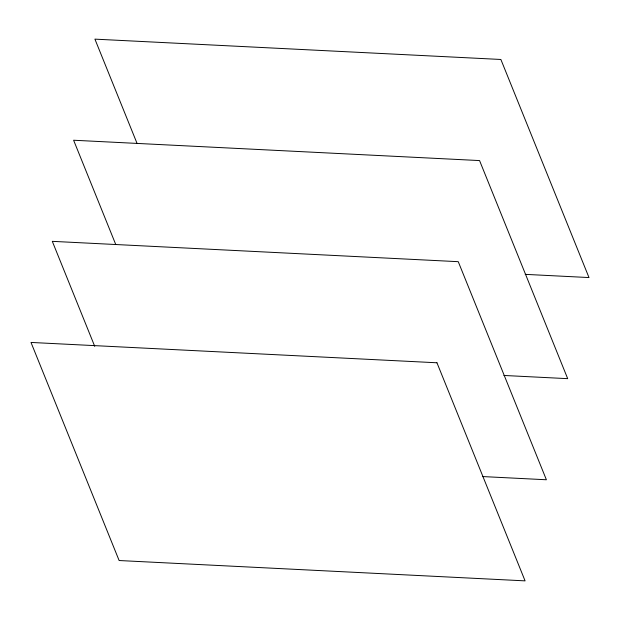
<?xml version="1.0" encoding="UTF-8"?>
<svg xmlns="http://www.w3.org/2000/svg" width="620" height="620" viewBox="0 0 620 620"><rect width="100%" height="100%" fill="white"/><g stroke="black" fill="none" stroke-linecap="round" stroke-linejoin="round"><path stroke-width="0.93" d="M525.21 274.358L589 277.558L500.875 59.473L94.914 39.138L136.989 143.243M503.905 375.464L567.695 378.657L479.562 160.572L73.61 140.236L115.684 244.342M482.593 476.563L546.39 479.764L458.257 261.679L52.305 241.343L94.736 346.347M436.953 362.778L31 342.442L119.125 560.527L525.086 580.863L436.953 362.778"/></g></svg>
